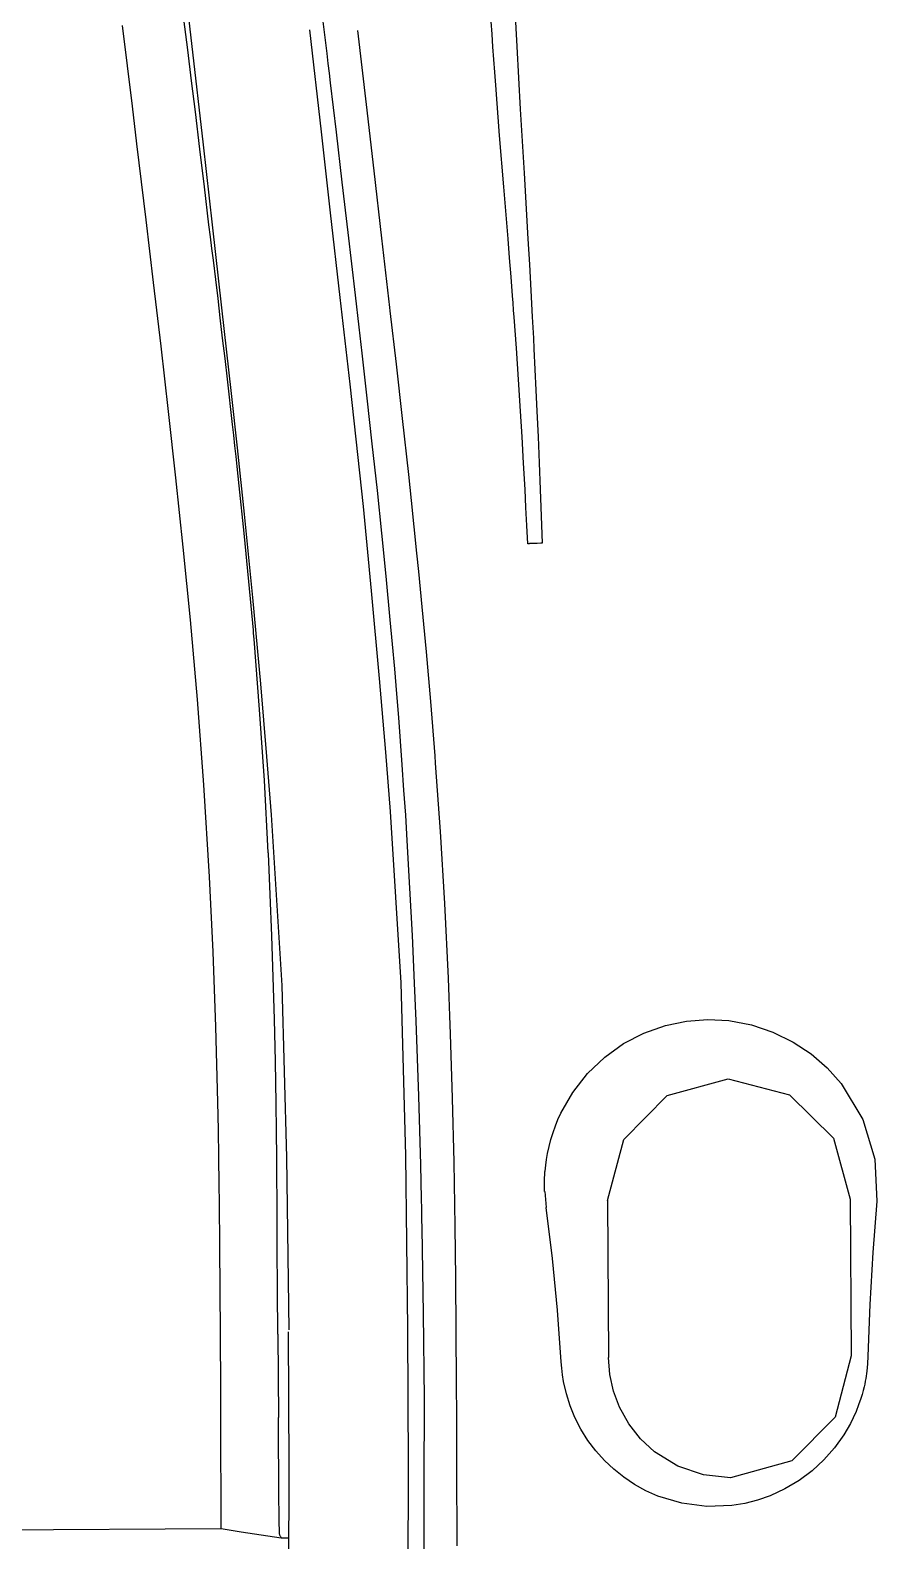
# Model space of a CAD drawing. Header units: millimetres. Extents: x 793 to 3159, y 750 to 2095.
# Drawn here: x 1316.5 to 1316.7699, y 991.9737 to 992.4556 of the extents above; entities that cross this region are included whole.
import ezdxf

# ---------------------------------------------------------------- set-up
doc = ezdxf.new("R2010")
doc.units = ezdxf.units.MM
doc.linetypes.add('XR-CASETA$0$CONTINUA', pattern=[0])
doc.layers.add('XR-CASETA$0$A-AUTOS', color=8, linetype='Continuous')

# ---------------------------------------------------------------- blocks, each defined once
blk = doc.blocks.new('XR-CASETA$0$A$C75246685')
for p, q in [((-4.06502, -0.55616), (-4.05355, -0.54935)), ((-4.05355, -0.54935), (-4.04085, -0.54559)), ((-4.04085, -0.54559), (-4.0275, -0.54508)), ((-4.0275, -0.54508), (-4.01104, -0.54641)), ((-4.01104, -0.54641), (-3.99454, -0.54748)), ((-3.99454, -0.54748), (-3.97803, -0.54818)), ((-3.97803, -0.54818), (-3.97563, -0.54831)), ((-3.97563, -0.54831), (-3.97324, -0.54855)), ((-3.97324, -0.54855), (-3.97088, -0.54891)), ((-3.97088, -0.54891), (-3.97001, -0.54908)), ((-3.97001, -0.54908), (-3.96914, -0.54926)), ((-3.96914, -0.54926), (-3.96828, -0.54946)), ((-4.04766, -0.55881), (-4.02813, -0.55351)), ((-4.02813, -0.55351), (-3.97813, -0.55351)), ((-3.97813, -0.55351), (-3.95864, -0.5588)), ((-3.96828, -0.54946), (-3.96704, -0.54978)), ((-3.96704, -0.54978), (-3.96581, -0.55013)), ((-3.96581, -0.55013), (-3.96458, -0.55051)), ((-3.96458, -0.55051), (-3.96249, -0.55125)), ((-3.96249, -0.55125), (-3.96043, -0.55207)), ((-3.96043, -0.55207), (-3.9584, -0.55299)), ((-3.9584, -0.55299), (-3.95656, -0.55392)), ((-3.95656, -0.55392), (-3.95475, -0.55494)), ((-4.0701, -0.56066), (-4.06502, -0.55616)), ((-4.06154, -0.5727), (-4.04766, -0.55881)), ((-3.95864, -0.5588), (-3.94474, -0.57269)), ((-3.95475, -0.55494), (-3.95299, -0.55602)), ((-3.95299, -0.55602), (-3.94884, -0.55901)), ((-3.94884, -0.55901), (-3.94503, -0.56241)), ((-4.07458, -0.56576), (-4.0701, -0.56066)), ((-3.94503, -0.56241), (-3.94159, -0.56618)), ((-4.07839, -0.57139), (-4.07458, -0.56576)), ((-3.94159, -0.56618), (-3.93848, -0.57039)), ((-4.08163, -0.57787), (-4.07839, -0.57139)), ((-4.06682, -0.59221), (-4.06154, -0.5727)), ((-3.94474, -0.57269), (-3.93944, -0.59221)), ((-3.93848, -0.57039), (-3.93584, -0.5749)), ((-4.08397, -0.58474), (-4.08163, -0.57787)), ((-3.93584, -0.5749), (-3.93368, -0.57967)), ((-3.93368, -0.57967), (-3.93232, -0.58366)), ((-4.08535, -0.59186), (-4.08397, -0.58474)), ((-3.93232, -0.58366), (-3.9313, -0.58775)), ((-3.9313, -0.58775), (-3.93064, -0.59191)), ((-4.08576, -0.59865), (-4.08535, -0.59186)), ((-4.06154, -0.61171), (-4.06682, -0.59221)), ((-3.93944, -0.59221), (-3.94042, -0.60083)), ((-3.93064, -0.59191), (-3.93039, -0.59989)), ((-4.08528, -0.60545), (-4.08576, -0.59865)), ((-3.94042, -0.60083), (-3.94329, -0.60901)), ((-3.93039, -0.59989), (-3.93144, -0.60779)), ((-4.08394, -0.61213), (-4.08528, -0.60545)), ((-4.04766, -0.62561), (-4.06154, -0.61171)), ((-3.94329, -0.60901), (-3.94791, -0.61637)), ((-3.93144, -0.60779), (-3.93377, -0.61542)), ((-4.08153, -0.61905), (-4.08394, -0.61213)), ((-3.94791, -0.61637), (-3.95208, -0.62081)), ((-3.93377, -0.61542), (-3.93548, -0.61921)), ((-4.07819, -0.62557), (-4.08153, -0.61905)), ((-3.95208, -0.62081), (-3.95689, -0.62455)), ((-3.93548, -0.61921), (-3.9375, -0.62284)), ((-4.07396, -0.63157), (-4.07819, -0.62557)), ((-4.02813, -0.63091), (-4.04766, -0.62561)), ((-3.95689, -0.62455), (-3.96222, -0.62748)), ((-3.93983, -0.62628), (-3.9424, -0.62946)), ((-3.9375, -0.62284), (-3.93983, -0.62628)), ((-4.02813, -0.63091), (-3.97813, -0.63091)), ((-3.97268, -0.63052), (-3.97813, -0.63091)), ((-3.96735, -0.62937), (-3.97268, -0.63052)), ((-3.96222, -0.62748), (-3.96735, -0.62937)), ((-3.9424, -0.62946), (-3.94523, -0.6324)), ((-4.06873, -0.63711), (-4.07396, -0.63157)), ((-3.94829, -0.6351), (-3.95168, -0.63761)), ((-3.94523, -0.6324), (-3.94829, -0.6351)), ((-4.06275, -0.64184), (-4.06873, -0.63711)), ((-3.95527, -0.63982), (-3.95903, -0.64172)), ((-3.95168, -0.63761), (-3.95527, -0.63982)), ((-4.05616, -0.64565), (-4.06275, -0.64184)), ((-4.05414, -0.64658), (-4.05616, -0.64565)), ((-3.97472, -0.64584), (-3.97683, -0.64598)), ((-3.97262, -0.64561), (-3.97472, -0.64584)), ((-3.97053, -0.64531), (-3.97262, -0.64561)), ((-3.96661, -0.64442), (-3.97053, -0.64531)), ((-3.96277, -0.64322), (-3.96661, -0.64442)), ((-3.95903, -0.64172), (-3.96277, -0.64322)), ((-4.24379, -0.65072), (-4.23804, -0.65055)), ((-4.23804, -0.65055), (-4.23804, -0.6506)), ((-4.23804, -0.6506), (-4.23803, -0.65065)), ((-4.23803, -0.65065), (-4.23803, -0.65069)), ((-4.05209, -0.64742), (-4.05414, -0.64658)), ((-4.05, -0.64818), (-4.05209, -0.64742)), ((-4.04778, -0.64888), (-4.05, -0.64818)), ((-4.04552, -0.64948), (-4.04778, -0.64888)), ((-4.04324, -0.64998), (-4.04552, -0.64948)), ((-4.04141, -0.6503), (-4.04324, -0.64998)), ((-4.03956, -0.65057), (-4.04141, -0.6503)), ((-4.0377, -0.65077), (-4.03956, -0.65057)), ((-4.03113, -0.65093), (-4.0261, -0.65055)), ((-4.00973, -0.64861), (-4.0261, -0.65055)), ((-3.9933, -0.64704), (-4.00973, -0.64861)), ((-3.97683, -0.64598), (-3.9933, -0.64704)), ((-4.35613, -0.65564), (-4.3352, -0.65453)), ((-4.3352, -0.65453), (-4.32696, -0.6541)), ((-4.32696, -0.6541), (-4.31863, -0.65369)), ((-4.31863, -0.65369), (-4.31021, -0.65328)), ((-4.31021, -0.65328), (-4.30683, -0.65312)), ((-4.30683, -0.65312), (-4.30345, -0.65297)), ((-4.30345, -0.65297), (-4.30004, -0.65282)), ((-4.30004, -0.65282), (-4.29348, -0.65253)), ((-4.29348, -0.65253), (-4.28687, -0.65225)), ((-4.28687, -0.65225), (-4.2802, -0.65199)), ((-4.2802, -0.65199), (-4.27195, -0.65167)), ((-4.27195, -0.65167), (-4.26362, -0.65137)), ((-4.26362, -0.65137), (-4.2552, -0.65108)), ((-4.2552, -0.65108), (-4.24952, -0.6509)), ((-4.24952, -0.6509), (-4.24379, -0.65072)), ((-4.24369, -0.65539), (-4.24946, -0.65565)), ((-4.23788, -0.65515), (-4.24369, -0.65539)), ((-4.23803, -0.65069), (-4.23803, -0.65074)), ((-4.23803, -0.65074), (-4.23802, -0.65079)), ((-4.23802, -0.65079), (-4.23802, -0.65084)), ((-4.23802, -0.65084), (-4.23802, -0.65089)), ((-4.23802, -0.65089), (-4.23801, -0.65094)), ((-4.23801, -0.65094), (-4.23794, -0.65213)), ((-4.23794, -0.65213), (-4.2379, -0.65333)), ((-4.2379, -0.65333), (-4.2379, -0.65454)), ((-4.2379, -0.65454), (-4.23789, -0.65473)), ((-4.23789, -0.65473), (-4.23789, -0.65494)), ((-4.23789, -0.65494), (-4.23788, -0.65515)), ((-4.0375, -0.65083), (-4.03767, -0.65081)), ((-4.03733, -0.65084), (-4.0375, -0.65083)), ((-4.03716, -0.65085), (-4.03733, -0.65084)), ((-4.03642, -0.65091), (-4.03716, -0.65085)), ((-4.03567, -0.65095), (-4.03642, -0.65091)), ((-4.03493, -0.65098), (-4.03567, -0.65095)), ((-4.03423, -0.651), (-4.03493, -0.65098)), ((-4.03353, -0.65101), (-4.03423, -0.651)), ((-4.03283, -0.65101), (-4.03353, -0.65101)), ((-4.03226, -0.65101), (-4.03283, -0.65101)), ((-4.03169, -0.651), (-4.03226, -0.65101)), ((-4.03112, -0.65098), (-4.03169, -0.651)), ((-4.41776, -0.65876), (-4.39656, -0.65771)), ((-4.39656, -0.65771), (-4.37655, -0.6567)), ((-4.37655, -0.6567), (-4.35613, -0.65564)), ((-4.32311, -0.65996), (-4.32918, -0.6604)), ((-4.31698, -0.65952), (-4.32311, -0.65996)), ((-4.31472, -0.65936), (-4.31698, -0.65952)), ((-4.31246, -0.65921), (-4.31472, -0.65936)), ((-4.3102, -0.65905), (-4.31246, -0.65921)), ((-4.30034, -0.6584), (-4.3102, -0.65905)), ((-4.29034, -0.65778), (-4.30034, -0.6584)), ((-4.2802, -0.65719), (-4.29034, -0.65778)), ((-4.27196, -0.65674), (-4.2802, -0.65719)), ((-4.26362, -0.65631), (-4.27196, -0.65674)), ((-4.25521, -0.65591), (-4.26362, -0.65631)), ((-4.24946, -0.65565), (-4.25521, -0.65591)), ((-4.39245, -0.66504), (-4.39652, -0.6653)), ((-4.38837, -0.66478), (-4.39245, -0.66504)), ((-4.38427, -0.6645), (-4.38837, -0.66478)), ((-4.36814, -0.66336), (-4.38427, -0.6645)), ((-4.35179, -0.66213), (-4.36814, -0.66336)), ((-4.3352, -0.66086), (-4.35179, -0.66213)), ((-4.32918, -0.6604), (-4.3352, -0.66086)), ((-4.40054, -0.66556), (-4.40454, -0.66581)), ((-4.39652, -0.6653), (-4.40054, -0.66556)), ((-4.02023, -0.67962), (-4.00355, -0.67953)), ((-4.00355, -0.67953), (-3.98687, -0.6795)), ((-3.98687, -0.6795), (-3.97018, -0.67951)), ((-3.97018, -0.67951), (-3.95953, -0.67953)), ((-3.95953, -0.67953), (-3.94888, -0.67955)), ((-3.94888, -0.67955), (-3.93822, -0.67958)), ((-4.16803, -0.68503), (-4.14626, -0.68363)), ((-4.14626, -0.68363), (-4.12324, -0.68238)), ((-4.12324, -0.68238), (-4.09943, -0.68136)), ((-4.09943, -0.68136), (-4.09337, -0.68113)), ((-4.09337, -0.68113), (-4.08741, -0.68093)), ((-4.08741, -0.68093), (-4.0816, -0.68075)), ((-4.0816, -0.68075), (-4.06117, -0.68023)), ((-4.06117, -0.68023), (-4.04071, -0.67985)), ((-4.04071, -0.67985), (-4.02023, -0.67962)), ((-3.93822, -0.67958), (-3.9335, -0.6796)), ((-3.9335, -0.6796), (-3.92878, -0.67961)), ((-3.92878, -0.67961), (-3.92407, -0.67961)), ((-3.92407, -0.67961), (-3.91823, -0.67961)), ((-4.22358, -0.68951), (-4.2179, -0.689)), ((-4.2179, -0.689), (-4.20357, -0.68776)), ((-4.20357, -0.68776), (-4.1877, -0.68648)), ((-4.1877, -0.68648), (-4.17039, -0.6852)), ((-4.17039, -0.6852), (-4.16961, -0.68514)), ((-4.16961, -0.68514), (-4.16882, -0.68509)), ((-4.16882, -0.68509), (-4.16803, -0.68503)), ((-4.27802, -0.69492), (-4.26014, -0.69306)), ((-4.26014, -0.69306), (-4.25185, -0.69222)), ((-4.25185, -0.69222), (-4.24348, -0.6914)), ((-4.24348, -0.6914), (-4.23504, -0.69058)), ((-4.23504, -0.69058), (-4.22922, -0.69003)), ((-4.22922, -0.69003), (-4.22358, -0.68951)), ((-4.14337, -0.69423), (-4.12825, -0.69346)), ((-4.12825, -0.69346), (-4.11309, -0.69278)), ((-4.11309, -0.69278), (-4.09789, -0.69218)), ((-4.09789, -0.69218), (-4.08587, -0.69174)), ((-4.08587, -0.69174), (-4.07384, -0.69135)), ((-4.07384, -0.69135), (-4.0618, -0.691)), ((-4.0618, -0.691), (-4.05088, -0.69071)), ((-4.05088, -0.69071), (-4.03995, -0.69049)), ((-4.03995, -0.69049), (-4.02902, -0.69033)), ((-4.02902, -0.69033), (-4.02587, -0.69029)), ((-4.02587, -0.69029), (-4.02272, -0.69025)), ((-4.02272, -0.69025), (-4.01957, -0.69021)), ((-4.01957, -0.69021), (-3.99244, -0.68991)), ((-3.99244, -0.68991), (-3.96529, -0.68979)), ((-3.96529, -0.68979), (-3.93811, -0.68999)), ((-3.93811, -0.68999), (-3.93627, -0.69001)), ((-3.93627, -0.69001), (-3.93442, -0.69004)), ((-3.93442, -0.69004), (-3.93258, -0.69007)), ((-3.93258, -0.69007), (-3.9067, -0.69023)), ((-4.33562, -0.70117), (-4.31354, -0.69875)), ((-4.31354, -0.69875), (-4.31248, -0.69864)), ((-4.31248, -0.69864), (-4.29543, -0.69678)), ((-4.29543, -0.69678), (-4.27802, -0.69492)), ((-4.21388, -0.69921), (-4.20606, -0.69854)), ((-4.20606, -0.69854), (-4.19817, -0.6979)), ((-4.19817, -0.6979), (-4.19024, -0.69729)), ((-4.19024, -0.69729), (-4.18271, -0.69672)), ((-4.18271, -0.69672), (-4.17515, -0.69619)), ((-4.17515, -0.69619), (-4.16756, -0.69568)), ((-4.16756, -0.69568), (-4.15952, -0.69517)), ((-4.15952, -0.69517), (-4.15145, -0.69468)), ((-4.15266, -0.69949), (-4.09798, -0.69648)), ((-4.15145, -0.69468), (-4.14337, -0.69423)), ((-4.09798, -0.69648), (-4.0429, -0.6953)), ((-4.0429, -0.6953), (-3.98762, -0.69491)), ((-3.98762, -0.69491), (-3.94361, -0.69499)), ((-3.94361, -0.69499), (-3.90019, -0.69542)), ((-4.37829, -0.70589), (-4.35717, -0.70355)), ((-4.35717, -0.70355), (-4.33562, -0.70117)), ((-4.27007, -0.70463), (-4.25514, -0.7031)), ((-4.25514, -0.7031), (-4.24156, -0.70177)), ((-4.24156, -0.70177), (-4.22779, -0.70046)), ((-4.22779, -0.70046), (-4.21388, -0.69921)), ((-4.22312, -0.70513), (-4.19515, -0.70276)), ((-4.19515, -0.70276), (-4.17165, -0.70094)), ((-4.17165, -0.70094), (-4.15266, -0.69949)), ((-4.40199, -0.70852), (-4.37829, -0.70589)), ((-4.30728, -0.70863), (-4.30452, -0.70832)), ((-4.30452, -0.70832), (-4.30175, -0.70802)), ((-4.30175, -0.70802), (-4.29897, -0.70773)), ((-4.29897, -0.70773), (-4.28466, -0.70618)), ((-4.28466, -0.70618), (-4.27007, -0.70463)), ((-4.27153, -0.70973), (-4.25008, -0.7076)), ((-4.25008, -0.7076), (-4.22312, -0.70513)), ((-4.35363, -0.71375), (-4.33748, -0.71195)), ((-4.33748, -0.71195), (-4.32755, -0.71085)), ((-4.32755, -0.71085), (-4.31749, -0.70975)), ((-4.31749, -0.70975), (-4.30728, -0.70863)), ((-4.31683, -0.7146), (-4.28914, -0.7116)), ((-4.28914, -0.7116), (-4.27153, -0.70973)), ((-4.39462, -0.71833), (-4.39152, -0.71798)), ((-4.39152, -0.71798), (-4.38841, -0.71763)), ((-4.38841, -0.71763), (-4.38529, -0.71727)), ((-4.38529, -0.71727), (-4.36958, -0.71551)), ((-4.36965, -0.72026), (-4.34378, -0.71748)), ((-4.36958, -0.71551), (-4.35363, -0.71375)), ((-4.34378, -0.71748), (-4.31683, -0.7146)), ((-4.40826, -0.71987), (-4.40145, -0.7191)), ((-4.40228, -0.72382), (-4.36965, -0.72026)), ((-4.40145, -0.7191), (-4.39462, -0.71833)), ((-4.15182, -0.73731), (-4.17049, -0.73875)), ((-4.09739, -0.7343), (-4.15182, -0.73731)), ((-4.10001, -0.73711), (-4.11322, -0.73747)), ((-4.08661, -0.73681), (-4.10001, -0.73711)), ((-4.04254, -0.73312), (-4.09739, -0.7343)), ((-4.07319, -0.73659), (-4.08661, -0.73681)), ((-4.05975, -0.73644), (-4.07319, -0.73659)), ((-4.05099, -0.73638), (-4.05975, -0.73644)), ((-4.04222, -0.73634), (-4.05099, -0.73638)), ((-3.98748, -0.73274), (-4.04254, -0.73312)), ((-4.03344, -0.73631), (-4.04222, -0.73634)), ((-4.03154, -0.73631), (-4.03344, -0.73631)), ((-4.02963, -0.73631), (-4.03154, -0.73631)), ((-4.02772, -0.73631), (-4.02963, -0.73631)), ((-4.01387, -0.73632), (-4.02772, -0.73631)), ((-4.00003, -0.7363), (-4.01387, -0.73632)), ((-3.98617, -0.7363), (-4.00003, -0.7363)), ((-3.94357, -0.73295), (-3.98688, -0.73289)), ((-3.98617, -0.7363), (-3.95961, -0.73629)), ((-3.95075, -0.73628), (-3.95961, -0.73629)), ((-3.94189, -0.73628), (-3.95075, -0.73628)), ((-3.90033, -0.73332), (-3.94357, -0.73295)), ((-3.93303, -0.73628), (-3.94189, -0.73628)), ((-3.92971, -0.73624), (-3.93303, -0.73628)), ((-3.92639, -0.73621), (-3.92971, -0.73624)), ((-3.92307, -0.73618), (-3.92639, -0.73621)), ((-3.92254, -0.73613), (-3.92307, -0.73618)), ((-3.92204, -0.736), (-3.92254, -0.73613)), ((-3.92215, -0.74197), (-3.92118, -0.73558)), ((-3.92158, -0.73579), (-3.92204, -0.736)), ((-3.92144, -0.73572), (-3.92158, -0.73579)), ((-3.92131, -0.73565), (-3.92144, -0.73572)), ((-3.92118, -0.73558), (-3.92131, -0.73565)), ((-3.92118, -0.73554), (-3.92117, -0.73549)), ((-3.92118, -0.73558), (-3.92118, -0.73554)), ((-3.92117, -0.73523), (-3.92116, -0.73519)), ((-3.92117, -0.73528), (-3.92117, -0.73523)), ((-3.92117, -0.73532), (-3.92117, -0.73528)), ((-3.92117, -0.73536), (-3.92117, -0.73532)), ((-3.92117, -0.73541), (-3.92117, -0.73536)), ((-3.92117, -0.73545), (-3.92117, -0.73541)), ((-3.92117, -0.73549), (-3.92117, -0.73545)), ((-3.92116, -0.73497), (-3.92115, -0.73492)), ((-3.92116, -0.73501), (-3.92116, -0.73497)), ((-3.92116, -0.73505), (-3.92116, -0.73501)), ((-3.92116, -0.7351), (-3.92116, -0.73505)), ((-3.92116, -0.73514), (-3.92116, -0.7351)), ((-3.92116, -0.73519), (-3.92116, -0.73514)), ((-3.92115, -0.73466), (-3.92114, -0.73444)), ((-3.92115, -0.73487), (-3.92115, -0.73466)), ((-3.92115, -0.73492), (-3.92115, -0.73487)), ((-3.92114, -0.73444), (-3.92113, -0.73422)), ((-3.92113, -0.73422), (-3.9211, -0.73314)), ((-4.19363, -0.74056), (-4.22122, -0.74291)), ((-4.18552, -0.74096), (-4.20796, -0.74257)), ((-4.17049, -0.73875), (-4.19363, -0.74056)), ((-4.16278, -0.73952), (-4.18552, -0.74096)), ((-4.13982, -0.73844), (-4.16278, -0.73952)), ((-4.13979, -0.73844), (-4.13982, -0.73844)), ((-4.13975, -0.73844), (-4.13979, -0.73844)), ((-4.13972, -0.73844), (-4.13975, -0.73844)), ((-4.13968, -0.73844), (-4.13972, -0.73844)), ((-4.13965, -0.73844), (-4.13968, -0.73844)), ((-4.13961, -0.73843), (-4.13965, -0.73844)), ((-4.13958, -0.73843), (-4.13961, -0.73843)), ((-4.13954, -0.73843), (-4.13958, -0.73843)), ((-4.1264, -0.73792), (-4.13954, -0.73843)), ((-4.11322, -0.73747), (-4.1264, -0.73792)), ((-3.92317, -0.74835), (-3.92215, -0.74197)), ((-4.24783, -0.74536), (-4.26899, -0.74747)), ((-4.25684, -0.74701), (-4.25998, -0.74733)), ((-4.24175, -0.74553), (-4.25684, -0.74701)), ((-4.22122, -0.74291), (-4.24783, -0.74536)), ((-4.22639, -0.74413), (-4.24175, -0.74553)), ((-4.21083, -0.74278), (-4.22639, -0.74413)), ((-4.20987, -0.74271), (-4.21083, -0.74278)), ((-4.20892, -0.74264), (-4.20987, -0.74271)), ((-4.20796, -0.74257), (-4.20892, -0.74264)), ((-4.28638, -0.74933), (-4.31371, -0.7523)), ((-4.29752, -0.75132), (-4.30403, -0.75204)), ((-4.29094, -0.75059), (-4.29752, -0.75132)), ((-4.28614, -0.75007), (-4.29094, -0.75059)), ((-4.26899, -0.74747), (-4.28638, -0.74933)), ((-4.28131, -0.74956), (-4.28614, -0.75007)), ((-4.27645, -0.74905), (-4.28131, -0.74956)), ((-4.27306, -0.74869), (-4.27645, -0.74905)), ((-4.26964, -0.74833), (-4.27306, -0.74869)), ((-4.26621, -0.74797), (-4.26964, -0.74833)), ((-4.2631, -0.74765), (-4.26621, -0.74797)), ((-4.25998, -0.74733), (-4.2631, -0.74765)), ((-3.92424, -0.75472), (-3.92317, -0.74835)), ((-4.34023, -0.75511), (-4.36574, -0.75784)), ((-4.3402, -0.75619), (-4.35236, -0.75756)), ((-4.31371, -0.7523), (-4.34023, -0.75511)), ((-4.33644, -0.75575), (-4.3402, -0.75619)), ((-4.33268, -0.7553), (-4.33644, -0.75575)), ((-4.3289, -0.75485), (-4.33268, -0.7553)), ((-4.32281, -0.75415), (-4.3289, -0.75485)), ((-4.31668, -0.75345), (-4.32281, -0.75415)), ((-4.31049, -0.75276), (-4.31668, -0.75345)), ((-4.30403, -0.75204), (-4.31049, -0.75276)), ((-4.10828, -0.75621), (-4.13216, -0.75721)), ((-4.08431, -0.7555), (-4.10828, -0.75621)), ((-4.06024, -0.75502), (-4.08431, -0.7555)), ((-4.05147, -0.7549), (-4.06024, -0.75502)), ((-4.04269, -0.7548), (-4.05147, -0.7549)), ((-4.0339, -0.75473), (-4.04269, -0.7548)), ((-4.03198, -0.75471), (-4.0339, -0.75473)), ((-4.03007, -0.7547), (-4.03198, -0.75471)), ((-4.02816, -0.75469), (-4.03007, -0.7547)), ((-4.01429, -0.75463), (-4.02816, -0.75469)), ((-4.00041, -0.7546), (-4.01429, -0.75463)), ((-3.98652, -0.7546), (-4.00041, -0.7546)), ((-3.96872, -0.75463), (-3.98652, -0.7546)), ((-3.95092, -0.75467), (-3.96872, -0.75463)), ((-3.93312, -0.75471), (-3.95092, -0.75467)), ((-3.93016, -0.75471), (-3.93312, -0.75471)), ((-3.9272, -0.75472), (-3.93016, -0.75471)), ((-3.92424, -0.75472), (-3.9272, -0.75472)), ((-3.92424, -0.87588), (-3.92424, -0.75472)), ((-4.39813, -0.76137), (-4.43029, -0.7649)), ((-4.36574, -0.75784), (-4.39813, -0.76137)), ((-4.38623, -0.76147), (-4.3961, -0.76262)), ((-4.37629, -0.76031), (-4.38623, -0.76147)), ((-4.36439, -0.75893), (-4.37629, -0.76031)), ((-4.35236, -0.75756), (-4.36439, -0.75893)), ((-4.18878, -0.76078), (-4.21421, -0.76287)), ((-4.16154, -0.75887), (-4.18878, -0.76078)), ((-4.13216, -0.75721), (-4.16154, -0.75887)), ((-4.3961, -0.76262), (-4.40593, -0.76378)), ((-4.23745, -0.765), (-4.25954, -0.7672)), ((-4.21421, -0.76287), (-4.23745, -0.765)), ((-4.28071, -0.76942), (-4.30157, -0.7717)), ((-4.25954, -0.7672), (-4.28071, -0.76942)), ((-4.32193, -0.77397), (-4.34196, -0.77624)), ((-4.30157, -0.7717), (-4.32193, -0.77397)), ((-4.37826, -0.78039), (-4.40402, -0.78336)), ((-4.36619, -0.77901), (-4.37826, -0.78039)), ((-4.3541, -0.77762), (-4.36619, -0.77901)), ((-4.34196, -0.77624), (-4.3541, -0.77762))]:
    blk.add_line(p, q)

msp = doc.modelspace()

# ---------------------------------------------------------------- block references
at = {"layer": 'XR-CASETA$0$A-AUTOS', "color": 8, "linetype": 'XR-CASETA$0$CONTINUA', "ltscale": 0.5, "rotation": 270.3359986411695}
msp.add_blockref('XR-CASETA$0$A$C75246685', (1317.33863, 988.05783, 289.14394), dxfattribs=at)

doc.saveas('drawing.dxf')
